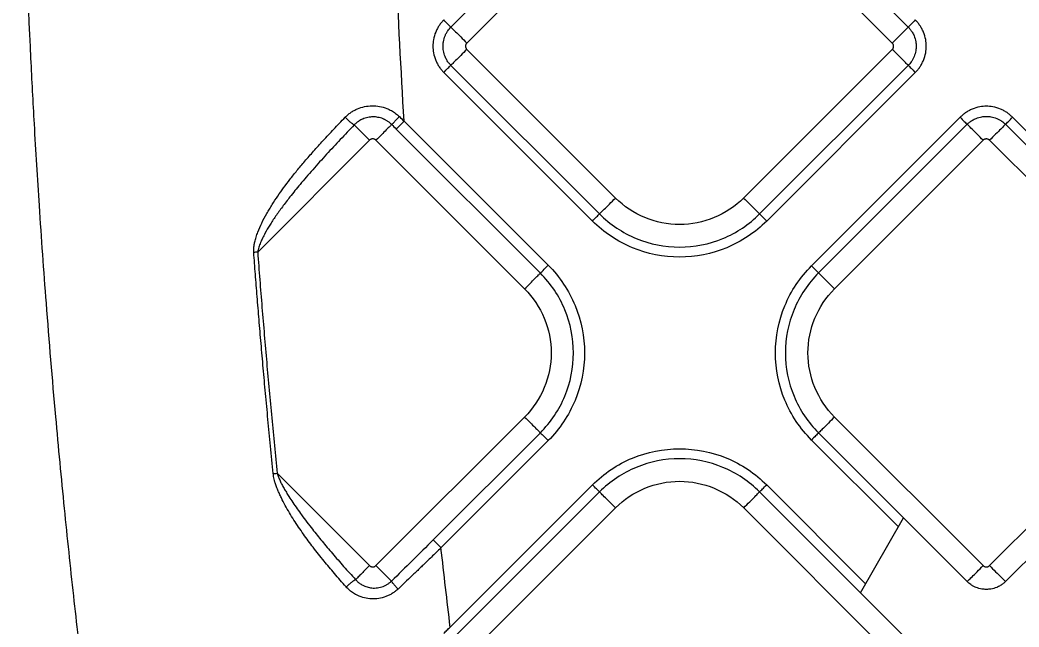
# Model space of a CAD drawing. Extents: x 526 to 610, y 679 to 808.
# Drawn here: x 559.692 to 564.119, y 718.783 to 721.474 of the extents above; entities that cross this region are included whole.
import ezdxf

# ---------------------------------------------------------------- set-up
doc = ezdxf.new("R2010")
doc.units = 0
doc.header["$MEASUREMENT"] = 0
doc.layers.add('1', color=4, linetype='Continuous')

# ---------------------------------------------------------------- blocks, each defined once
blk = doc.blocks.new('JETSETTER LX')
at = {"layer": '1', "color": 3, "linetype": 'Continuous', "lineweight": 25}
for p, q in [((36.1331, 25.2238), (35.4743, 24.5649)), ((37.5015, 24.5649), (36.8426, 25.2238)), ((35.545, 24.4942), (36.2038, 25.1531)), ((36.7719, 25.1531), (37.4308, 24.4942)), ((36.2038, 23.8071), (35.545, 24.4659)), ((37.4308, 24.4659), (36.7719, 23.8071)), ((35.4431, 24.3638), (36.1018, 23.7051)), ((35.4743, 24.3952), (36.1331, 23.7364)), ((36.8426, 23.7364), (37.5015, 24.3952)), ((36.8739, 23.7051), (37.5327, 24.3638)), ((35.9057, 23.509), (35.2671, 24.1476)), ((37.7314, 24.1651), (37.0727, 23.5064)), ((37.7628, 24.1339), (37.104, 23.4751)), ((38.5913, 23.4751), (37.9325, 24.1339)), ((38.3075, 23.8215), (37.9639, 24.1651)), ((35.8708, 23.4741), (35.2322, 24.1128)), ((35.114, 24.0633), (34.618, 23.5672)), ((35.1423, 24.0633), (35.8011, 23.4044)), ((37.1747, 23.4044), (37.8335, 24.0632)), ((37.8618, 24.0632), (38.5206, 23.4044)), ((35.8011, 22.8363), (35.1423, 22.1775)), ((37.8335, 22.1774), (37.1747, 22.8363)), ((38.5206, 22.8363), (37.8618, 22.1774)), ((35.3957, 22.2914), (35.8708, 22.7666)), ((37.104, 22.7656), (37.7628, 22.1067)), ((37.9325, 22.1067), (38.5913, 22.7656)), ((35.4305, 22.2565), (35.9057, 22.7317)), ((37.0727, 22.7343), (37.4576, 22.3493)), ((34.7044, 22.587), (35.114, 22.1775)), ((36.1018, 22.5356), (35.4716, 21.9053)), ((36.1331, 22.5043), (35.5029, 21.874)), ((37.5015, 21.8454), (36.8427, 22.5043)), ((37.3121, 22.0974), (36.874, 22.5356)), ((35.545, 21.7747), (36.2038, 22.4336)), ((36.772, 22.4336), (37.4308, 21.7747)), ((37.2891, 22.0575), (37.4806, 22.3893))]:
    blk.add_line(p, q, dxfattribs=at)
for points, knots in [([(34.038, 32.3897), (34.0317, 32.3488), (34.019, 32.267), (34.0005, 32.1443), (33.9823, 32.0215), (33.9645, 31.8988), (33.9471, 31.776), (33.9301, 31.6533), (33.9135, 31.5305), (33.8973, 31.4078), (33.8815, 31.285), (33.866, 31.1623), (33.851, 31.0395), (33.8363, 30.9168), (33.7984, 30.5911), (33.7379, 30.0165), (33.6742, 29.2661), (33.6203, 28.4429), (33.5826, 27.6035), (33.5648, 26.7577), (33.5645, 25.9821), (33.5778, 25.233), (33.6017, 24.6092), (33.6279, 24.1118), (33.65, 23.7498), (33.6809, 23.317), (33.7182, 22.8695), (33.7592, 22.4371), (33.7999, 22.0498), (33.8421, 21.6817), (33.8854, 21.3327), (33.9291, 21.003), (33.9727, 20.6924), (34.016, 20.401), (34.0583, 20.1288), (34.0993, 19.8757), (34.1268, 19.7135), (34.14, 19.6355)], [0, 0, 0, 0, 0.009695, 0.019385, 0.029071, 0.038752, 0.048429, 0.058102, 0.06777, 0.077435, 0.087096, 0.096752, 0.106405, 0.116055, 0.1257, 0.183178, 0.251347, 0.302045, 0.37635, 0.448086, 0.50012, 0.557965, 0.623518, 0.646286, 0.674595, 0.708455, 0.747878, 0.779754, 0.810154, 0.839077, 0.866522, 0.892486, 0.916966, 0.939961, 0.961467, 0.981481, 1, 1, 1, 1]), ([(35.4431, 24.5963), (35.4412, 24.5945), (35.4376, 24.5907), (35.4324, 24.5848), (35.4274, 24.5786), (35.4227, 24.572), (35.4183, 24.5652), (35.4142, 24.5581), (35.4105, 24.5507), (35.4033, 24.5348), (35.3964, 24.5112), (35.3936, 24.48), (35.3964, 24.4488), (35.4042, 24.4226), (35.4141, 24.402), (35.4227, 24.3879), (35.4322, 24.3752), (35.4395, 24.3676), (35.4431, 24.3638)], [0, 0, 0, 0, 0.030283, 0.060815, 0.091621, 0.122727, 0.154155, 0.18593, 0.218076, 0.250613, 0.387935, 0.50022, 0.613211, 0.749546, 0.814895, 0.878303, 0.939947, 1, 1, 1, 1]), ([(35.4743, 24.5649), (35.4714, 24.5678), (35.4669, 24.5723), (35.4557, 24.5836), (35.4492, 24.5902), (35.4431, 24.5963)], [0, 0, 0, 0, 0.5, 0.5, 1, 1, 1, 1]), ([(37.5327, 24.5963), (37.5266, 24.5902), (37.52, 24.5836), (37.5088, 24.5723), (37.5043, 24.5678), (37.5015, 24.5649)], [0, 0, 0, 0, 0.5, 0.5, 1, 1, 1, 1]), ([(37.5327, 24.3638), (37.5345, 24.3657), (37.5382, 24.3694), (37.5434, 24.3754), (37.5483, 24.3816), (37.553, 24.3882), (37.5574, 24.395), (37.5615, 24.4021), (37.5653, 24.4095), (37.5724, 24.4254), (37.5793, 24.4489), (37.5821, 24.4802), (37.5793, 24.5114), (37.5715, 24.5376), (37.5617, 24.5582), (37.5531, 24.5722), (37.5435, 24.585), (37.5362, 24.5926), (37.5327, 24.5963)], [0, 0, 0, 0, 0.030283, 0.060815, 0.091621, 0.122727, 0.154155, 0.18593, 0.218076, 0.250613, 0.387935, 0.50022, 0.613211, 0.749546, 0.814895, 0.878303, 0.939947, 1, 1, 1, 1]), ([(35.4743, 24.3952), (35.4728, 24.3968), (35.4696, 24.4001), (35.4651, 24.4055), (35.4606, 24.4116), (35.4562, 24.4184), (35.452, 24.426), (35.4459, 24.4396), (35.4408, 24.4577), (35.439, 24.4801), (35.4408, 24.5024), (35.4463, 24.522), (35.4538, 24.5379), (35.4603, 24.5485), (35.4671, 24.5574), (35.472, 24.5625), (35.4743, 24.5649)], [0, 0, 0, 0, 0.034707, 0.072248, 0.112595, 0.155737, 0.201682, 0.250449, 0.393045, 0.50003, 0.606972, 0.74961, 0.821643, 0.887377, 0.946846, 1, 1, 1, 1]), ([(35.4743, 24.5649), (35.4744, 24.5648), (35.4764, 24.5628), (35.4836, 24.5556), (35.4889, 24.5503), (35.5019, 24.5373), (35.5097, 24.5295), (35.5267, 24.5125), (35.5358, 24.5034), (35.545, 24.4942)], [0, 0, 0, 0, 0.25, 0.25, 0.5, 0.5, 0.75, 0.75, 1, 1, 1, 1]), ([(37.4308, 24.4942), (37.4399, 24.5034), (37.4491, 24.5125), (37.466, 24.5295), (37.4738, 24.5373), (37.4869, 24.5503), (37.4921, 24.5556), (37.4994, 24.5628), (37.5013, 24.5648), (37.5015, 24.5649)], [0, 0, 0, 0, 0.25, 0.25, 0.5, 0.5, 0.75, 0.75, 1, 1, 1, 1]), ([(37.5015, 24.5649), (37.503, 24.5634), (37.5061, 24.5601), (37.5107, 24.5547), (37.5152, 24.5486), (37.5196, 24.5418), (37.5237, 24.5342), (37.5298, 24.5206), (37.5349, 24.5024), (37.5368, 24.4801), (37.5349, 24.4577), (37.5294, 24.4381), (37.5219, 24.4222), (37.5154, 24.4117), (37.5086, 24.4028), (37.5038, 24.3977), (37.5015, 24.3952)], [0, 0, 0, 0, 0.0347068, 0.0722476, 0.1125946, 0.1557375, 0.2016822, 0.2504495, 0.3930453, 0.5000297, 0.6069717, 0.74961, 0.8216425, 0.887377, 0.9468461, 1, 1, 1, 1]), ([(35.545, 24.4942), (35.5444, 24.4936), (35.5432, 24.4923), (35.5417, 24.4901), (35.5404, 24.4874), (35.5394, 24.484), (35.539, 24.4801), (35.5394, 24.4762), (35.5405, 24.4724), (35.5423, 24.4689), (35.5441, 24.4669), (35.545, 24.4659)], [0, 0, 0, 0, 0.083478, 0.166388, 0.250171, 0.374789, 0.500105, 0.62472, 0.750039, 0.874841, 1, 1, 1, 1]), ([(37.4308, 24.4659), (37.4314, 24.4666), (37.4326, 24.4679), (37.434, 24.4701), (37.4353, 24.4728), (37.4364, 24.4762), (37.4368, 24.4801), (37.4364, 24.484), (37.4352, 24.4878), (37.4334, 24.4913), (37.4316, 24.4932), (37.4308, 24.4942)], [0, 0, 0, 0, 0.083478, 0.166388, 0.250171, 0.374789, 0.500105, 0.62472, 0.750039, 0.874841, 1, 1, 1, 1]), ([(35.545, 24.4659), (35.5358, 24.4568), (35.5267, 24.4476), (35.5097, 24.4307), (35.5019, 24.4229), (35.4889, 24.4099), (35.4836, 24.4046), (35.4764, 24.3974), (35.4744, 24.3954), (35.4743, 24.3952)], [0, 0, 0, 0, 0.25, 0.25, 0.5, 0.5, 0.75, 0.75, 1, 1, 1, 1]), ([(37.5015, 24.3952), (37.5013, 24.3954), (37.4994, 24.3974), (37.4921, 24.4046), (37.4869, 24.4099), (37.4738, 24.4229), (37.466, 24.4307), (37.4491, 24.4476), (37.4399, 24.4568), (37.4308, 24.4659)], [0, 0, 0, 0, 0.25, 0.25, 0.5, 0.5, 0.75, 0.75, 1, 1, 1, 1]), ([(35.4431, 24.3638), (35.4492, 24.37), (35.4557, 24.3765), (35.4669, 24.3878), (35.4714, 24.3924), (35.4743, 24.3952)], [0, 0, 0, 0, 0.5, 0.5, 1, 1, 1, 1]), ([(37.5015, 24.3952), (37.5043, 24.3924), (37.5088, 24.3878), (37.52, 24.3765), (37.5266, 24.37), (37.5327, 24.3638)], [0, 0, 0, 0, 0.5, 0.5, 1, 1, 1, 1]), ([(35.0056, 24.1648), (35.0076, 24.1667), (35.0115, 24.1707), (35.0177, 24.1762), (35.0242, 24.1814), (35.0333, 24.1879), (35.0451, 24.1952), (35.0651, 24.2049), (35.0917, 24.2134), (35.125, 24.217), (35.1585, 24.2143), (35.1872, 24.206), (35.2108, 24.1949), (35.2265, 24.1847), (35.2382, 24.1755), (35.2436, 24.1703), (35.2464, 24.1678)], [0, 0, 0, 0, 0.0311369, 0.0623091, 0.0935914, 0.1250579, 0.1876138, 0.2498979, 0.3749352, 0.499612, 0.6246921, 0.7494069, 0.8330168, 0.9162918, 0.958257, 1, 1, 1, 1]), ([(37.9639, 24.1651), (37.962, 24.167), (37.9583, 24.1706), (37.9523, 24.1758), (37.9461, 24.1808), (37.9396, 24.1855), (37.9327, 24.1899), (37.9256, 24.194), (37.9182, 24.1977), (37.9023, 24.2049), (37.8788, 24.2118), (37.8475, 24.2146), (37.8163, 24.2118), (37.7901, 24.204), (37.7695, 24.1941), (37.7555, 24.1855), (37.7427, 24.176), (37.7351, 24.1687), (37.7314, 24.1651)], [0, 0, 0, 0, 0.030283, 0.060815, 0.091621, 0.122727, 0.154155, 0.18593, 0.218076, 0.250613, 0.387935, 0.50022, 0.613211, 0.749546, 0.814895, 0.878303, 0.939947, 1, 1, 1, 1]), ([(34.6007, 23.5659), (34.6006, 23.5679), (34.6003, 23.5719), (34.6004, 23.5781), (34.6007, 23.5845), (34.6014, 23.5911), (34.6024, 23.5979), (34.6036, 23.605), (34.6063, 23.6169), (34.6111, 23.6341), (34.6208, 23.6624), (34.6362, 23.6978), (34.654, 23.7312), (34.67, 23.7581), (34.6861, 23.784), (34.707, 23.8158), (34.7333, 23.8531), (34.7615, 23.8906), (34.7928, 23.9299), (34.8277, 23.9715), (34.8665, 24.0159), (34.9093, 24.0632), (34.9559, 24.1132), (34.9887, 24.1472), (35.0056, 24.1648)], [0, 0, 0, 0, 0.0079715, 0.0162446, 0.024843, 0.0337877, 0.0430975, 0.052789, 0.0628769, 0.0926243, 0.1253575, 0.1844217, 0.2503474, 0.2801696, 0.312941, 0.3753019, 0.4363079, 0.5001313, 0.5678029, 0.6417704, 0.7220155, 0.8085041, 0.901187, 1, 1, 1, 1]), ([(35.0056, 24.1648), (35.0094, 24.1611), (35.0135, 24.1573), (35.0219, 24.1497), (35.0261, 24.1461), (35.0337, 24.1398), (35.0371, 24.1371), (35.0426, 24.1332), (35.0447, 24.1319), (35.0461, 24.1312)], [0, 0, 0, 0, 0.25, 0.25, 0.5, 0.5, 0.75, 0.75, 1, 1, 1, 1]), ([(35.212, 24.133), (35.2105, 24.1344), (35.2075, 24.1374), (35.2027, 24.1413), (35.1979, 24.145), (35.1931, 24.1483), (35.1882, 24.1512), (35.1833, 24.1539), (35.1784, 24.1562), (35.168, 24.1607), (35.1514, 24.1654), (35.1288, 24.1674), (35.1058, 24.165), (35.0899, 24.1602), (35.0796, 24.1555), (35.0739, 24.1527), (35.066, 24.1481), (35.0561, 24.141), (35.0497, 24.1347), (35.0461, 24.1312)], [0, 0, 0, 0, 0.034386, 0.067812, 0.100339, 0.132018, 0.162892, 0.192997, 0.222363, 0.251014, 0.376727, 0.500476, 0.618083, 0.749846, 0.768864, 0.803132, 0.852787, 0.918162, 1, 1, 1, 1]), ([(35.212, 24.133), (35.2106, 24.1316), (35.2078, 24.1288), (35.1996, 24.1206), (35.1942, 24.1152), (35.1816, 24.1026), (35.1743, 24.0953), (35.1588, 24.0798), (35.1505, 24.0715), (35.1423, 24.0633)], [0, 0, 0, 0, 0.25, 0.25, 0.5, 0.5, 0.75, 0.75, 1, 1, 1, 1]), ([(35.212, 24.133), (35.2126, 24.1336), (35.2139, 24.1349), (35.2178, 24.139), (35.2205, 24.1418), (35.227, 24.1484), (35.2308, 24.1522), (35.2386, 24.16), (35.2426, 24.164), (35.2464, 24.1678)], [0, 0, 0, 0, 0.25, 0.25, 0.5, 0.5, 0.75, 0.75, 1, 1, 1, 1]), ([(35.2322, 24.1128), (35.2328, 24.1134), (35.2341, 24.1147), (35.2382, 24.1188), (35.241, 24.1215), (35.2475, 24.1281), (35.2514, 24.1319), (35.2592, 24.1398), (35.2633, 24.1438), (35.2671, 24.1476)], [0, 0, 0, 0, 0.25, 0.25, 0.5, 0.5, 0.75, 0.75, 1, 1, 1, 1]), ([(37.7314, 24.1651), (37.7375, 24.159), (37.7441, 24.1525), (37.7554, 24.1413), (37.7599, 24.1368), (37.7628, 24.1339)], [0, 0, 0, 0, 0.5, 0.5, 1, 1, 1, 1]), ([(37.7628, 24.1339), (37.7644, 24.1354), (37.7676, 24.1386), (37.773, 24.1431), (37.7791, 24.1476), (37.7859, 24.152), (37.7935, 24.1562), (37.8071, 24.1623), (37.8253, 24.1674), (37.8476, 24.1692), (37.87, 24.1674), (37.8896, 24.1619), (37.9055, 24.1544), (37.916, 24.1478), (37.9249, 24.1411), (37.9301, 24.1362), (37.9325, 24.1339)], [0, 0, 0, 0, 0.034707, 0.072248, 0.112595, 0.155737, 0.201682, 0.250449, 0.393045, 0.50003, 0.606972, 0.74961, 0.821642, 0.887377, 0.946846, 1, 1, 1, 1]), ([(37.8335, 24.0632), (37.8243, 24.0724), (37.8152, 24.0815), (37.7982, 24.0985), (37.7905, 24.1063), (37.7774, 24.1193), (37.7721, 24.1246), (37.7649, 24.1318), (37.7629, 24.1338), (37.7628, 24.1339)], [0, 0, 0, 0, 0.25, 0.25, 0.5, 0.5, 0.75, 0.75, 1, 1, 1, 1]), ([(37.9325, 24.1339), (37.9323, 24.1338), (37.9304, 24.1318), (37.9231, 24.1246), (37.9179, 24.1193), (37.9048, 24.1063), (37.897, 24.0985), (37.8801, 24.0815), (37.8709, 24.0724), (37.8618, 24.0632)], [0, 0, 0, 0, 0.25, 0.25, 0.5, 0.5, 0.75, 0.75, 1, 1, 1, 1]), ([(37.9325, 24.1339), (37.9353, 24.1368), (37.9399, 24.1413), (37.9512, 24.1525), (37.9578, 24.159), (37.9639, 24.1651)], [0, 0, 0, 0, 0.5, 0.5, 1, 1, 1, 1]), ([(35.0461, 24.1312), (35.0357, 24.1204), (35.0149, 24.0988), (34.9841, 24.0664), (34.9536, 24.0338), (34.9126, 23.9895), (34.8628, 23.9343), (34.8086, 23.8713), (34.764, 23.8163), (34.728, 23.7691), (34.6979, 23.7273), (34.672, 23.6881), (34.653, 23.6559), (34.6399, 23.6303), (34.632, 23.6132), (34.6264, 23.5995), (34.6227, 23.5888), (34.6197, 23.5782), (34.6185, 23.5708), (34.618, 23.5672)], [0, 0, 0, 0, 0.062734, 0.125288, 0.187668, 0.249879, 0.378772, 0.499747, 0.599595, 0.677154, 0.749551, 0.816569, 0.874704, 0.906957, 0.937225, 0.953973, 0.96872, 0.984982, 1, 1, 1, 1]), ([(35.0461, 24.1312), (35.0481, 24.1292), (35.0514, 24.1259), (35.0603, 24.1169), (35.066, 24.1113), (35.0787, 24.0986), (35.0857, 24.0915), (35.1, 24.0772), (35.1072, 24.07), (35.114, 24.0633)], [0, 0, 0, 0, 0.25, 0.25, 0.5, 0.5, 0.75, 0.75, 1, 1, 1, 1]), ([(35.1423, 24.0633), (35.1416, 24.0639), (35.1404, 24.065), (35.1382, 24.0665), (35.1354, 24.0678), (35.1321, 24.0689), (35.1281, 24.0692), (35.1242, 24.0689), (35.1205, 24.0677), (35.1169, 24.0659), (35.115, 24.0641), (35.114, 24.0633)], [0, 0, 0, 0, 0.083478, 0.166388, 0.250171, 0.374789, 0.500105, 0.62472, 0.750039, 0.874841, 1, 1, 1, 1]), ([(37.8618, 24.0632), (37.8611, 24.0638), (37.8599, 24.065), (37.8577, 24.0665), (37.8549, 24.0678), (37.8516, 24.0688), (37.8476, 24.0692), (37.8437, 24.0688), (37.8399, 24.0677), (37.8364, 24.0659), (37.8345, 24.0641), (37.8335, 24.0632)], [0, 0, 0, 0, 0.0834784, 0.1663875, 0.2501706, 0.374789, 0.5001047, 0.6247202, 0.7500387, 0.8748413, 1, 1, 1, 1]), ([(36.1331, 23.7364), (36.1333, 23.7366), (36.1352, 23.7385), (36.1424, 23.7458), (36.1477, 23.751), (36.1608, 23.7641), (36.1686, 23.7719), (36.1855, 23.7888), (36.1946, 23.798), (36.2038, 23.8071)], [0, 0, 0, 0, 0.25, 0.25, 0.5, 0.5, 0.75, 0.75, 1, 1, 1, 1]), ([(36.7719, 23.8071), (36.7348, 23.7699), (36.6902, 23.7402), (36.593, 23.6999), (36.5405, 23.6894), (36.4353, 23.6894), (36.3827, 23.6999), (36.2855, 23.7402), (36.241, 23.7699), (36.2038, 23.8071)], [0, 0, 0, 0, 0.25, 0.25, 0.5, 0.5, 0.75, 0.75, 1, 1, 1, 1]), ([(36.7719, 23.8071), (36.7811, 23.798), (36.7902, 23.7888), (36.8072, 23.7719), (36.815, 23.7641), (36.828, 23.751), (36.8333, 23.7458), (36.8405, 23.7385), (36.8425, 23.7366), (36.8426, 23.7364)], [0, 0, 0, 0, 0.25, 0.25, 0.5, 0.5, 0.75, 0.75, 1, 1, 1, 1]), ([(36.1018, 23.7051), (36.1082, 23.7115), (36.1146, 23.7179), (36.1256, 23.7289), (36.1301, 23.7334), (36.1331, 23.7364)], [0, 0, 0, 0, 0.5, 0.5, 1, 1, 1, 1]), ([(36.1331, 23.7364), (36.1795, 23.69), (36.2352, 23.6528), (36.3565, 23.6025), (36.4222, 23.5895), (36.5535, 23.5895), (36.6192, 23.6025), (36.7405, 23.6528), (36.7962, 23.69), (36.8426, 23.7364)], [0, 0, 0, 0, 0.25, 0.25, 0.5, 0.5, 0.75, 0.75, 1, 1, 1, 1]), ([(36.8426, 23.7364), (36.8456, 23.7334), (36.8502, 23.7289), (36.8611, 23.7179), (36.8675, 23.7115), (36.8739, 23.7051)], [0, 0, 0, 0, 0.5, 0.5, 1, 1, 1, 1]), ([(36.8739, 23.7051), (36.8234, 23.6546), (36.7628, 23.6141), (36.6308, 23.5594), (36.5593, 23.5452), (36.4164, 23.5452), (36.345, 23.5594), (36.2129, 23.6141), (36.1523, 23.6546), (36.1018, 23.7051)], [0, 0, 0, 0, 0.25, 0.25, 0.5, 0.5, 0.75, 0.75, 1, 1, 1, 1]), ([(34.6871, 22.5853), (34.683, 22.6258), (34.675, 22.7059), (34.6636, 22.8245), (34.6528, 22.9399), (34.6427, 23.0521), (34.6332, 23.161), (34.6242, 23.2668), (34.6159, 23.3693), (34.608, 23.4687), (34.6031, 23.5339), (34.6007, 23.5659)], [0, 0, 0, 0, 0.124304, 0.245302, 0.362998, 0.477394, 0.588496, 0.696304, 0.800823, 0.902054, 1, 1, 1, 1]), ([(34.618, 23.5672), (34.6211, 23.5264), (34.6273, 23.4448), (34.6371, 23.3224), (34.6473, 23.2), (34.6579, 23.0775), (34.6689, 22.9549), (34.6803, 22.8323), (34.6921, 22.7097), (34.7003, 22.6279), (34.7044, 22.587)], [0, 0, 0, 0, 0.124692, 0.249469, 0.374333, 0.499285, 0.624327, 0.749459, 0.874683, 1, 1, 1, 1]), ([(35.8011, 23.4044), (35.8094, 23.4127), (35.8177, 23.421), (35.8332, 23.4365), (35.8404, 23.4438), (35.8531, 23.4564), (35.8584, 23.4618), (35.8666, 23.4699), (35.8695, 23.4728), (35.8708, 23.4741)], [0, 0, 0, 0, 0.25, 0.25, 0.5, 0.5, 0.75, 0.75, 1, 1, 1, 1]), ([(35.8708, 23.4741), (35.8722, 23.4755), (35.8766, 23.4799), (35.8892, 23.4925), (35.8974, 23.5007), (35.9057, 23.509)], [0, 0, 0, 0, 0.5, 0.5, 1, 1, 1, 1]), ([(35.8708, 22.7666), (35.9171, 22.8129), (35.9542, 22.8684), (36.0044, 22.9894), (36.0174, 23.0549), (36.0174, 23.1859), (36.0044, 23.2513), (35.9542, 23.3723), (35.9171, 23.4278), (35.8708, 23.4741)], [0, 0, 0, 0, 0.25, 0.25, 0.5, 0.5, 0.75, 0.75, 1, 1, 1, 1]), ([(35.9057, 23.509), (35.9566, 23.4581), (35.9973, 23.3972), (36.0524, 23.2642), (36.0667, 23.1923), (36.0667, 23.0484), (36.0524, 22.9765), (35.9973, 22.8436), (35.9566, 22.7826), (35.9057, 22.7317)], [0, 0, 0, 0, 0.25, 0.25, 0.5, 0.5, 0.75, 0.75, 1, 1, 1, 1]), ([(37.0727, 22.7343), (37.0221, 22.7848), (36.9817, 22.8454), (36.927, 22.9774), (36.9127, 23.0489), (36.9127, 23.1918), (36.927, 23.2632), (36.9817, 23.3953), (37.0221, 23.4559), (37.0727, 23.5064)], [0, 0, 0, 0, 0.25, 0.25, 0.5, 0.5, 0.75, 0.75, 1, 1, 1, 1]), ([(37.104, 23.4751), (37.0575, 23.4287), (37.0203, 23.373), (36.9701, 23.2516), (36.957, 23.186), (36.957, 23.0547), (36.9701, 22.989), (37.0203, 22.8677), (37.0575, 22.812), (37.104, 22.7656)], [0, 0, 0, 0, 0.25, 0.25, 0.5, 0.5, 0.75, 0.75, 1, 1, 1, 1]), ([(37.104, 23.4751), (37.101, 23.4781), (37.0964, 23.4826), (37.0855, 23.4936), (37.0791, 23.5), (37.0727, 23.5064)], [0, 0, 0, 0, 0.5, 0.5, 1, 1, 1, 1]), ([(37.1747, 23.4044), (37.1655, 23.4135), (37.1564, 23.4227), (37.1394, 23.4396), (37.1316, 23.4474), (37.1186, 23.4605), (37.1133, 23.4657), (37.1061, 23.473), (37.1041, 23.4749), (37.104, 23.4751)], [0, 0, 0, 0, 0.25, 0.25, 0.5, 0.5, 0.75, 0.75, 1, 1, 1, 1]), ([(35.8011, 23.4044), (35.8383, 23.3672), (35.8681, 23.3227), (35.9083, 23.2255), (35.9188, 23.1729), (35.9188, 23.0678), (35.9083, 23.0152), (35.8681, 22.918), (35.8383, 22.8735), (35.8011, 22.8363)], [0, 0, 0, 0, 0.25, 0.25, 0.5, 0.5, 0.75, 0.75, 1, 1, 1, 1]), ([(37.1747, 22.8363), (37.1375, 22.8734), (37.1077, 22.918), (37.0674, 23.0152), (37.057, 23.0677), (37.057, 23.1729), (37.0674, 23.2255), (37.1077, 23.3226), (37.1375, 23.3672), (37.1747, 23.4044)], [0, 0, 0, 0, 0.25, 0.25, 0.5, 0.5, 0.75, 0.75, 1, 1, 1, 1]), ([(35.8011, 22.8363), (35.8094, 22.828), (35.8177, 22.8198), (35.8332, 22.8042), (35.8404, 22.797), (35.8531, 22.7843), (35.8584, 22.779), (35.8666, 22.7708), (35.8695, 22.7679), (35.8708, 22.7666)], [0, 0, 0, 0, 0.25, 0.25, 0.5, 0.5, 0.75, 0.75, 1, 1, 1, 1]), ([(37.1747, 22.8363), (37.1655, 22.8271), (37.1564, 22.818), (37.1394, 22.801), (37.1316, 22.7932), (37.1186, 22.7802), (37.1133, 22.7749), (37.1061, 22.7677), (37.1041, 22.7657), (37.104, 22.7656)], [0, 0, 0, 0, 0.25, 0.25, 0.5, 0.5, 0.75, 0.75, 1, 1, 1, 1]), ([(35.8708, 22.7666), (35.8722, 22.7652), (35.8766, 22.7608), (35.8892, 22.7482), (35.8974, 22.74), (35.9057, 22.7317)], [0, 0, 0, 0, 0.5, 0.5, 1, 1, 1, 1]), ([(37.104, 22.7656), (37.101, 22.7626), (37.0964, 22.758), (37.0855, 22.7471), (37.0791, 22.7407), (37.0727, 22.7343)], [0, 0, 0, 0, 0.5, 0.5, 1, 1, 1, 1]), ([(36.1018, 22.5356), (36.1524, 22.5861), (36.2129, 22.6266), (36.345, 22.6813), (36.4164, 22.6955), (36.5594, 22.6955), (36.6308, 22.6813), (36.7629, 22.6266), (36.8234, 22.5861), (36.874, 22.5356)], [0, 0, 0, 0, 0.25, 0.25, 0.5, 0.5, 0.75, 0.75, 1, 1, 1, 1]), ([(36.8427, 22.5043), (36.7962, 22.5507), (36.7406, 22.5879), (36.6192, 22.6382), (36.5536, 22.6512), (36.4222, 22.6512), (36.3566, 22.6382), (36.2352, 22.5879), (36.1796, 22.5507), (36.1331, 22.5043)], [0, 0, 0, 0, 0.25, 0.25, 0.5, 0.5, 0.75, 0.75, 1, 1, 1, 1]), ([(35.0102, 22.0832), (35.0012, 22.0934), (34.9837, 22.1131), (34.9585, 22.1424), (34.9347, 22.1704), (34.9031, 22.2087), (34.8647, 22.2572), (34.8201, 22.3177), (34.7781, 22.3792), (34.7457, 22.433), (34.7254, 22.4726), (34.7147, 22.4953), (34.7069, 22.513), (34.7001, 22.5303), (34.6948, 22.5465), (34.6911, 22.5607), (34.6886, 22.5731), (34.6876, 22.5813), (34.6871, 22.5853)], [0, 0, 0, 0, 0.067195, 0.131264, 0.192203, 0.250008, 0.378891, 0.499932, 0.624973, 0.749976, 0.8124, 0.845643, 0.875016, 0.907957, 0.937773, 0.959437, 0.980151, 1, 1, 1, 1]), ([(34.7044, 22.587), (34.7053, 22.5843), (34.707, 22.5786), (34.7101, 22.5701), (34.7137, 22.5615), (34.7186, 22.5504), (34.7256, 22.5364), (34.7349, 22.5198), (34.7454, 22.502), (34.7582, 22.4811), (34.7802, 22.4473), (34.8146, 22.3987), (34.8581, 22.3417), (34.904, 22.2849), (34.9502, 22.23), (34.9997, 22.1732), (35.0343, 22.135), (35.052, 22.1155)], [0, 0, 0, 0, 0.014655, 0.029915, 0.045802, 0.062335, 0.091573, 0.125004, 0.159251, 0.196487, 0.250029, 0.364767, 0.500042, 0.615671, 0.737521, 0.865623, 1, 1, 1, 1]), ([(36.2038, 22.4336), (36.241, 22.4708), (36.2856, 22.5005), (36.3827, 22.5408), (36.4353, 22.5512), (36.5405, 22.5512), (36.5931, 22.5408), (36.6902, 22.5005), (36.7348, 22.4708), (36.772, 22.4336)], [0, 0, 0, 0, 0.25, 0.25, 0.5, 0.5, 0.75, 0.75, 1, 1, 1, 1]), ([(36.1331, 22.5043), (36.1302, 22.5073), (36.1256, 22.5118), (36.1146, 22.5228), (36.1082, 22.5292), (36.1018, 22.5356)], [0, 0, 0, 0, 0.5, 0.5, 1, 1, 1, 1]), ([(36.2038, 22.4336), (36.1947, 22.4427), (36.1855, 22.4519), (36.1686, 22.4688), (36.1608, 22.4766), (36.1477, 22.4897), (36.1425, 22.4949), (36.1353, 22.5022), (36.1333, 22.5041), (36.1331, 22.5043)], [0, 0, 0, 0, 0.25, 0.25, 0.5, 0.5, 0.75, 0.75, 1, 1, 1, 1]), ([(36.772, 22.4336), (36.7811, 22.4427), (36.7903, 22.4519), (36.8072, 22.4688), (36.815, 22.4766), (36.8281, 22.4897), (36.8333, 22.4949), (36.8405, 22.5022), (36.8425, 22.5041), (36.8427, 22.5043)], [0, 0, 0, 0, 0.25, 0.25, 0.5, 0.5, 0.75, 0.75, 1, 1, 1, 1]), ([(36.8427, 22.5043), (36.8456, 22.5073), (36.8502, 22.5118), (36.8612, 22.5228), (36.8676, 22.5292), (36.874, 22.5356)], [0, 0, 0, 0, 0.5, 0.5, 1, 1, 1, 1]), ([(35.4305, 22.2565), (35.4267, 22.2603), (35.4227, 22.2644), (35.4148, 22.2723), (35.411, 22.2761), (35.4044, 22.2827), (35.4016, 22.2854), (35.3976, 22.2895), (35.3963, 22.2908), (35.3957, 22.2914)], [0, 0, 0, 0, 0.25, 0.25, 0.5, 0.5, 0.75, 0.75, 1, 1, 1, 1]), ([(35.4305, 22.2565), (35.4232, 22.2494), (35.4091, 22.2356), (35.3886, 22.2158), (35.3696, 22.1974), (35.3522, 22.1805), (35.3298, 22.159), (35.3026, 22.133), (35.2708, 22.1027), (35.2501, 22.0833), (35.2401, 22.0738)], [0, 0, 0, 0, 0.115952, 0.223978, 0.324027, 0.416052, 0.500012, 0.676787, 0.843481, 1, 1, 1, 1]), ([(35.114, 22.1775), (35.1084, 22.1718), (35.1025, 22.1659), (35.0906, 22.1541), (35.0847, 22.1482), (35.0735, 22.137), (35.0682, 22.1317), (35.059, 22.1225), (35.0551, 22.1186), (35.052, 22.1155)], [0, 0, 0, 0, 0.25, 0.25, 0.5, 0.5, 0.75, 0.75, 1, 1, 1, 1]), ([(35.114, 22.1775), (35.1146, 22.1769), (35.1159, 22.1757), (35.1181, 22.1742), (35.1208, 22.1729), (35.1242, 22.1719), (35.1281, 22.1715), (35.1321, 22.1718), (35.1358, 22.173), (35.1393, 22.1748), (35.1413, 22.1766), (35.1423, 22.1775)], [0, 0, 0, 0, 0.083478, 0.166388, 0.250171, 0.374789, 0.500105, 0.62472, 0.750039, 0.874841, 1, 1, 1, 1]), ([(35.1423, 22.1775), (35.1501, 22.1696), (35.158, 22.1618), (35.1728, 22.147), (35.1797, 22.14), (35.1921, 22.1277), (35.1974, 22.1223), (35.2059, 22.1138), (35.2091, 22.1107), (35.2109, 22.1088)], [0, 0, 0, 0, 0.25, 0.25, 0.5, 0.5, 0.75, 0.75, 1, 1, 1, 1]), ([(37.7628, 22.1067), (37.7629, 22.1069), (37.7649, 22.1088), (37.7721, 22.1161), (37.7774, 22.1213), (37.7905, 22.1344), (37.7982, 22.1422), (37.8152, 22.1591), (37.8243, 22.1683), (37.8335, 22.1774)], [0, 0, 0, 0, 0.25, 0.25, 0.5, 0.5, 0.75, 0.75, 1, 1, 1, 1]), ([(37.8335, 22.1774), (37.8341, 22.1768), (37.8354, 22.1756), (37.8376, 22.1742), (37.8403, 22.1728), (37.8437, 22.1718), (37.8476, 22.1714), (37.8516, 22.1718), (37.8553, 22.173), (37.8588, 22.1748), (37.8608, 22.1765), (37.8618, 22.1774)], [0, 0, 0, 0, 0.083478, 0.166388, 0.250171, 0.374789, 0.500105, 0.62472, 0.750039, 0.874841, 1, 1, 1, 1]), ([(37.8618, 22.1774), (37.8709, 22.1683), (37.8801, 22.1591), (37.897, 22.1422), (37.9048, 22.1344), (37.9179, 22.1213), (37.9231, 22.1161), (37.9304, 22.1088), (37.9323, 22.1069), (37.9325, 22.1067)], [0, 0, 0, 0, 0.25, 0.25, 0.5, 0.5, 0.75, 0.75, 1, 1, 1, 1]), ([(35.052, 22.1155), (35.0499, 22.1143), (35.0472, 22.1127), (35.0409, 22.1084), (35.0373, 22.1058), (35.0296, 22.0998), (35.0255, 22.0965), (35.0176, 22.0898), (35.0137, 22.0864), (35.0102, 22.0832)], [0, 0, 0, 0, 0.25, 0.25, 0.5, 0.5, 0.75, 0.75, 1, 1, 1, 1]), ([(35.052, 22.1155), (35.0534, 22.1139), (35.0563, 22.1107), (35.0611, 22.1061), (35.0666, 22.1015), (35.0728, 22.097), (35.0797, 22.0926), (35.0879, 22.0883), (35.0974, 22.0844), (35.1078, 22.0813), (35.1187, 22.0791), (35.1303, 22.078), (35.1429, 22.0782), (35.1557, 22.0799), (35.1681, 22.0831), (35.1799, 22.0876), (35.1911, 22.0934), (35.2016, 22.1004), (35.2078, 22.106), (35.2109, 22.1088)], [0, 0, 0, 0, 0.034886, 0.072485, 0.112823, 0.155942, 0.201902, 0.250777, 0.313099, 0.37566, 0.434158, 0.500456, 0.57374, 0.646222, 0.717948, 0.789011, 0.859558, 0.929798, 1, 1, 1, 1]), ([(35.2401, 22.0738), (35.2367, 22.0774), (35.2332, 22.0812), (35.2266, 22.0885), (35.2234, 22.0921), (35.2181, 22.0986), (35.2158, 22.1014), (35.2125, 22.106), (35.2115, 22.1077), (35.2109, 22.1088)], [0, 0, 0, 0, 0.25, 0.25, 0.5, 0.5, 0.75, 0.75, 1, 1, 1, 1]), ([(37.9325, 22.1067), (37.9309, 22.1052), (37.9277, 22.1021), (37.9222, 22.0975), (37.9161, 22.093), (37.9093, 22.0886), (37.9017, 22.0845), (37.8882, 22.0784), (37.87, 22.0733), (37.8476, 22.0714), (37.8253, 22.0733), (37.8057, 22.0788), (37.7898, 22.0863), (37.7793, 22.0928), (37.7703, 22.0996), (37.7652, 22.1044), (37.7628, 22.1067)], [0, 0, 0, 0, 0.034707, 0.072248, 0.112595, 0.155737, 0.201682, 0.250449, 0.393045, 0.50003, 0.606972, 0.74961, 0.821642, 0.887377, 0.946846, 1, 1, 1, 1]), ([(35.2401, 22.0738), (35.2381, 22.072), (35.2341, 22.0684), (35.2278, 22.0634), (35.2213, 22.0586), (35.2123, 22.0527), (35.2006, 22.0462), (35.1809, 22.0377), (35.1549, 22.0308), (35.1228, 22.0289), (35.091, 22.0333), (35.0641, 22.0429), (35.0423, 22.055), (35.0281, 22.0657), (35.0175, 22.0753), (35.0126, 22.0806), (35.0102, 22.0832)], [0, 0, 0, 0, 0.0311243, 0.0622939, 0.0935866, 0.1250799, 0.1876254, 0.2499356, 0.3749472, 0.499673, 0.6246181, 0.7494815, 0.8329332, 0.9163457, 0.9582572, 1, 1, 1, 1]), ([(35.4424, 21.8766), (35.4473, 21.8814), (35.457, 21.891), (35.4667, 21.9006), (35.4716, 21.9053)], [0, 0, 0, 0, 0.50032, 1, 1, 1, 1])]:
    blk.add_open_spline(points, degree=3, knots=knots, dxfattribs=at)
for points in [[(35.2671, 24.1476), (35.2533, 24.3766), (35.2416, 24.6055), (35.2321, 24.8345)], [(35.212, 24.133), (35.2187, 24.1262), (35.2255, 24.1195), (35.2322, 24.1128)], [(35.2464, 24.1678), (35.2533, 24.1611), (35.2602, 24.1543), (35.2671, 24.1476)], [(34.618, 23.5672), (34.612, 23.5668), (34.606, 23.5663), (34.6004, 23.5659)], [(34.6869, 22.5852), (34.6925, 22.5858), (34.6985, 22.5864), (34.7044, 22.587)], [(35.3957, 22.2914), (35.3344, 22.2301), (35.2729, 22.1691), (35.2109, 22.1088)], [(35.4716, 21.9053), (35.4573, 22.0224), (35.4436, 22.1395), (35.4305, 22.2565)]]:
    blk.add_open_spline(points, degree=3, dxfattribs=at)

msp = doc.modelspace()

# ---------------------------------------------------------------- block references
at = {"layer": '1'}
msp.add_blockref('JETSETTER LX', (526.127, 696.8772), dxfattribs=at)

doc.saveas('drawing.dxf')
